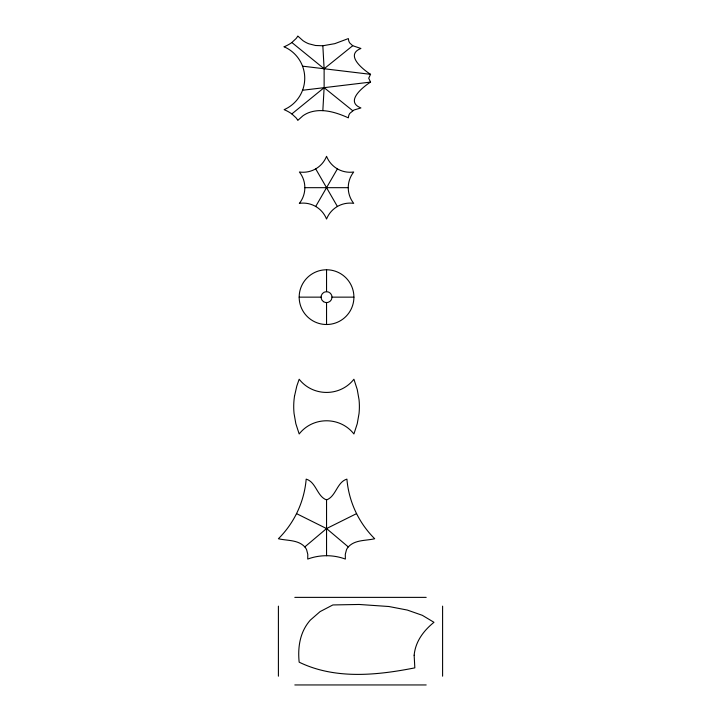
<?xml version="1.0" encoding="UTF-8"?>
<svg xmlns="http://www.w3.org/2000/svg" width="721" height="721" viewBox="0 0 721 721"><rect width="100%" height="100%" fill="white"/><g stroke="black" fill="none" stroke-linecap="round" stroke-linejoin="round"><path stroke-width="1.08" d="M322.837 110.646L324.126 87.665L324.126 68.756L322.837 45.765L315.447 45.486L308.804 43.774A27.587 27.587 0 0 1 302.928 40.628L297.8 36.05A16.835 16.835 0 0 1 296.052 38.601L291.852 42.503L324.126 68.756L352.713 45.72L360.933 48.478C344.512 54.886 363.15 69.586 370.549 74.326L368.71 78.21L370.549 82.095C363.15 86.835 344.512 101.535 360.933 107.943L353.93 110.025L349.847 113.341A8.012 8.012 0 0 0 348.712 115.684L348.351 117.838C336.184 112.368 321.945 107.808 308.804 112.647A27.587 27.587 0 0 0 302.928 115.793L297.8 120.371A16.835 16.835 0 0 0 296.052 117.811L291.852 113.918A41.043 41.043 0 0 0 284.128 109.646A34.248 34.248 0 0 0 284.146 46.82M315.699 206.476L337.401 168.876M348.279 546.915C355.038 539.587 365.808 540.858 374.695 538.74A95.37 95.37 0 0 1 346.909 479.123C336.887 482.097 336.103 496.436 326.55 499.905C316.997 496.436 316.213 482.097 306.182 479.123A95.37 95.37 0 0 1 278.405 538.74C287.291 540.858 298.052 539.587 304.812 546.915A12.239 12.239 0 0 1 306.632 549.826L307.795 554.341L307.732 559.063A54.589 54.589 0 0 1 345.359 559.063L345.296 554.341L346.459 549.826A12.239 12.239 0 0 1 348.279 546.915L326.55 528.565L296.529 513.622M304.812 546.915L326.55 528.565L356.571 513.622M291.852 113.918L324.126 87.665L352.713 110.701M302.514 90.26L370.549 82.095M322.837 45.765L334.814 43.657L348.351 38.583L348.712 40.727A8.012 8.012 0 0 0 349.838 43.071L352.713 45.72M304.848 187.676L348.252 187.676M299.179 297.142L321.079 297.142M332.02 297.142L353.912 297.142A27.362 27.362 0 0 0 312.869 273.439A27.362 27.362 0 0 0 312.869 320.845A27.362 27.362 0 0 0 353.912 297.142M294.817 597.376L426.183 597.376M294.817 684.95L426.183 684.95M302.514 66.161L370.549 74.326M315.699 168.876L337.401 206.476M442.595 606.136L442.595 676.19M326.55 269.771L326.55 291.672M326.55 302.613L326.55 324.504M326.55 499.905L326.55 555.72M278.405 606.136L278.405 676.19M291.879 42.548A41.043 41.043 0 0 1 284.128 46.775M414.151 655.236L414.827 667.862C376.903 675.37 335.094 679.651 299.161 662.175C298.07 651.514 298.9 640.383 303.478 630.551A44.215 44.215 0 0 1 310.291 620.141L320.088 611.606L332.868 604.946L359.13 604.468L388.907 606.514L407.302 610.056L422.326 615.319L433.97 622.304C426.129 628.631 419.271 636.634 416.035 646.304A39.781 39.781 0 0 0 414.151 655.236M294.474 396.343L294.051 399.767A68.63 68.63 0 0 0 294.051 413.448L295.844 423.714L299.179 433.97C312.932 416.387 340.168 416.387 353.912 433.97L357.246 423.714L359.049 413.448A68.63 68.63 0 0 0 359.049 399.767L357.246 389.502L353.912 379.237C340.168 396.82 312.932 396.82 299.179 379.237L296.791 386.077L294.474 396.343M323.468 301.666A5.471 5.471 0 0 0 332.002 297.548A5.471 5.471 0 0 0 324.171 292.212A5.471 5.471 0 0 0 323.468 301.666M299.386 203.358A25.262 25.262 0 0 0 299.386 171.995A25.262 25.262 0 0 0 326.55 156.313A25.262 25.262 0 0 0 353.705 171.995A25.262 25.262 0 0 0 353.705 203.358A25.262 25.262 0 0 0 326.55 219.04A25.262 25.262 0 0 0 299.386 203.358"/></g></svg>
